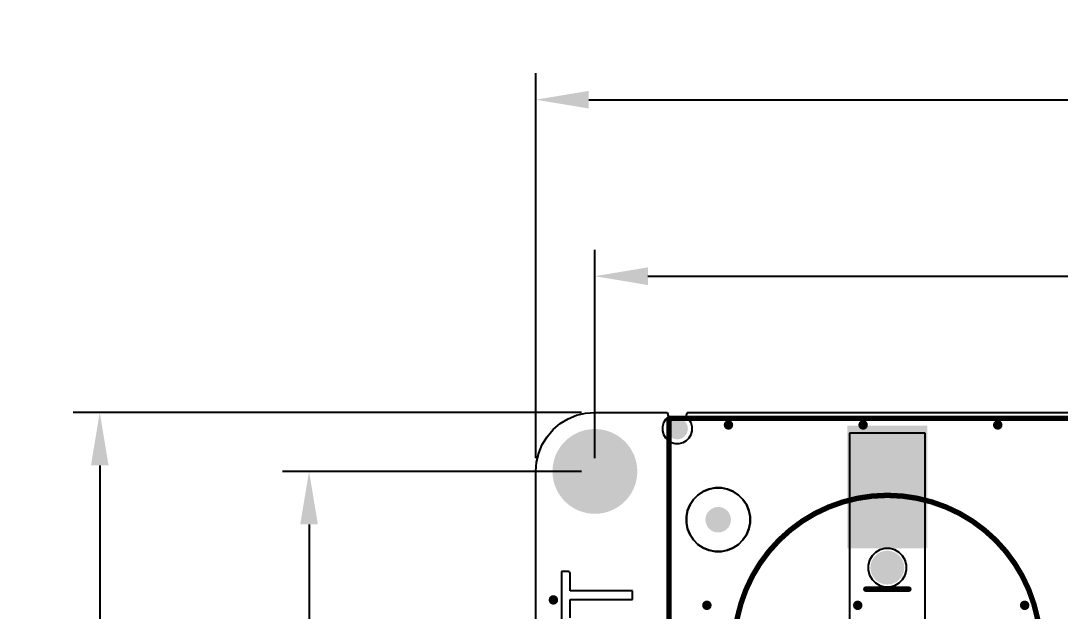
# Model space of a CAD drawing. Header units: millimetres. Extents: x -27 to 79, y -14 to 66.
# Drawn here: x -27.07 to 21.94, y 38.4 to 66.26 of the extents above; entities that cross this region are included whole.
import ezdxf

# ---------------------------------------------------------------- set-up
doc = ezdxf.new("R2010")
doc.units = ezdxf.units.MM
for name, color, linetype in [('BottomLayer', 5, 'Continuous'), ('BottomOverlay', 54, 'Continuous'), ('BottomSolder', 6, 'Continuous'), ('Mechanical13', 56, 'Continuous'), ('MultiLayer', 9, 'Continuous'), ('PadHoleLayer', 156, 'Continuous'), ('TopLayer', 1, 'Continuous'), ('TopOverlay', 2, 'Continuous'), ('TopPaste', 8, 'Continuous'), ('TopSolder', 216, 'Continuous'), ('ViaHoleLayer', 16, 'Continuous')]:
    doc.layers.add(name, color=color, linetype=linetype)
doc.dimstyles.new('ISO-25', dxfattribs={"dimtxt": 2.5, "dimasz": 2.5, "dimexe": 1.25, "dimexo": 0.625, "dimtad": 1, "dimtxsty": 'Standard', "dimcen": 2.5, "dimadec": 0, "dimazin": 0, "dimtfac": 1, "dimtmove": 0, "dimatfit": 3, "dimfxl": 1, "dimarcsym": 0})

# ---------------------------------------------------------------- blocks, each defined once
blk = doc.blocks.new('*D1')
at = {"color": 0, "lineweight": -2, "transparency": 16777216}
for p, q in [((0, 45.625), (0, 55.46)), ((76, 45.625), (76, 55.46)), ((2.5, 54.21), (73.5, 54.21))]:
    blk.add_line(p, q, dxfattribs=at)
at = {"color": 0, "transparency": 16777216}
for points in [[(2.5, 54.627), (2.5, 53.794), (0, 54.21)], [(73.5, 54.627), (73.5, 53.794), (76, 54.21)]]:
    blk.add_solid(points, dxfattribs=at)
at = {"layer": 'Defpoints', "color": 0, "transparency": 16777216}
for p in [(76, 54.21), (0, 45), (76, 45)]:
    blk.add_point(p, dxfattribs=at)
at = {"color": 0, "transparency": 16777216, "insert": (38, 56.085), "char_height": 2.5, "attachment_point": 5}
blk.add_mtext('76', dxfattribs=at)
blk = doc.blocks.new('*D3')
at = {"color": 0, "lineweight": -2, "transparency": 16777216}
for p, q in [((-0.625, 45), (-14.73, 45)), ((-13.48, 42.5), (-13.48, 2.5)), ((-0.625, 0), (-14.73, 0))]:
    blk.add_line(p, q, dxfattribs=at)
at = {"color": 0, "transparency": 16777216}
for points in [[(-13.897, 42.5), (-13.063, 42.5), (-13.48, 45)], [(-13.897, 2.5), (-13.063, 2.5), (-13.48, 0)]]:
    blk.add_solid(points, dxfattribs=at)
at = {"layer": 'Defpoints', "color": 0, "transparency": 16777216}
for p in [(0, 45), (0, 0), (-13.48, 0)]:
    blk.add_point(p, dxfattribs=at)
at = {"color": 0, "transparency": 16777216, "insert": (-15.355, 22.5), "char_height": 2.5, "attachment_point": 5, "rotation": 90}
blk.add_mtext('45', dxfattribs=at)
blk = doc.blocks.new('*D4')
at = {"color": 0, "lineweight": -2, "transparency": 16777216}
for p, q in [((-2.786, 45.625), (-2.786, 63.787)), ((78.65, 46.486), (78.65, 63.787)), ((-0.286, 62.537), (76.15, 62.537))]:
    blk.add_line(p, q, dxfattribs=at)
at = {"color": 0, "transparency": 16777216}
for points in [[(-0.286, 62.954), (-0.286, 62.12), (-2.786, 62.537)], [(76.15, 62.954), (76.15, 62.12), (78.65, 62.537)]]:
    blk.add_solid(points, dxfattribs=at)
at = {"layer": 'Defpoints', "color": 0, "transparency": 16777216}
for p in [(78.65, 62.537), (78.65, 45.861), (-2.786, 45)]:
    blk.add_point(p, dxfattribs=at)
at = {"color": 0, "transparency": 16777216, "insert": (37.932, 64.62), "char_height": 2.5, "attachment_point": 5}
blk.add_mtext('81,44', dxfattribs=at)
blk = doc.blocks.new('*D5')
at = {"color": 0, "lineweight": -2, "transparency": 16777216}
for p, q in [((-0.625, 47.786), (-24.6, 47.786)), ((-23.35, 45.286), (-23.35, -0.286)), ((-0.625, -2.786), (-24.6, -2.786))]:
    blk.add_line(p, q, dxfattribs=at)
at = {"color": 0, "transparency": 16777216}
for points in [[(-23.766, 45.286), (-22.933, 45.286), (-23.35, 47.786)], [(-23.766, -0.286), (-22.933, -0.286), (-23.35, -2.786)]]:
    blk.add_solid(points, dxfattribs=at)
at = {"layer": 'Defpoints', "color": 0, "transparency": 16777216}
for p in [(0, 47.786), (-23.35, -2.786), (0, -2.786)]:
    blk.add_point(p, dxfattribs=at)
at = {"color": 0, "transparency": 16777216, "insert": (-25.433, 22.5), "char_height": 2.5, "attachment_point": 5, "rotation": 90}
blk.add_mtext('50,57', dxfattribs=at)

msp = doc.modelspace()

# ---------------------------------------------------------------- hatches: boundary and pattern name
at = {"layer": 'BottomLayer'}
h = msp.add_hatch(color=5, dxfattribs=at)
edge = h.paths.add_edge_path()
edge.add_arc((3.885, 47.014), 0.5, 0, 360)
h = msp.add_hatch(color=5, dxfattribs=at)
edge = h.paths.add_edge_path()
edge.add_arc((6.298, 47.192), 0.225, 0, 360)
h = msp.add_hatch(color=5, dxfattribs=at)
edge = h.paths.add_edge_path()
edge.add_arc((12.648, 47.192), 0.225, 0, 360)
h = msp.add_hatch(color=5, dxfattribs=at)
edge = h.paths.add_edge_path()
edge.add_arc((18.998, 47.192), 0.225, 0, 360)
h = msp.add_hatch(color=5, dxfattribs=at)
edge = h.paths.add_edge_path()
edge.add_arc((0, 45), 2, 0, 360)
h = msp.add_hatch(color=5, dxfattribs=at)
edge = h.paths.add_edge_path()
edge.add_arc((13.791, 40.461), 0.699, 0, 360)
h = msp.add_hatch(color=5, dxfattribs=at)
edge = h.paths.add_edge_path()
edge.add_arc((-1.957, 38.937), 0.225, 0, 360)
h = msp.add_hatch(color=5, dxfattribs=at)
edge = h.paths.add_edge_path()
edge.add_arc((5.282, 38.683), 0.225, 0, 360)
h = msp.add_hatch(color=5, dxfattribs=at)
edge = h.paths.add_edge_path()
edge.add_arc((12.394, 38.683), 0.225, 0, 360)
h = msp.add_hatch(color=5, dxfattribs=at)
edge = h.paths.add_edge_path()
edge.add_arc((20.268, 38.683), 0.225, 0, 360)
at = {"layer": 'BottomSolder'}
h = msp.add_hatch(color=6, dxfattribs=at)
edge = h.paths.add_edge_path()
edge.add_arc((13.791, 40.461), 0.8, 0, 360)
at = {"layer": 'MultiLayer'}
h = msp.add_hatch(color=9, dxfattribs=at)
edge = h.paths.add_edge_path()
edge.add_arc((13.791, 40.461), 0.699, 0, 360)
at = {"layer": 'PadHoleLayer'}
h = msp.add_hatch(color=156, dxfattribs=at)
edge = h.paths.add_edge_path()
edge.add_arc((13.791, 40.461), 0.699, 0, 360)
at = {"layer": 'TopLayer'}
h = msp.add_hatch(color=1, dxfattribs=at)
edge = h.paths.add_edge_path()
edge.add_arc((3.885, 47.014), 0.5, 0, 360)
h = msp.add_hatch(color=1, dxfattribs=at)
edge = h.paths.add_edge_path()
edge.add_arc((6.298, 47.192), 0.225, 0, 360)
msp.add_hatch(color=1, dxfattribs=at).paths.add_polyline_path([(12.013, 47.065), (15.569, 47.065), (15.569, 41.477), (12.013, 41.477)])
h = msp.add_hatch(color=1, dxfattribs=at)
edge = h.paths.add_edge_path()
edge.add_arc((12.648, 47.192), 0.225, 0, 360)
h = msp.add_hatch(color=1, dxfattribs=at)
edge = h.paths.add_edge_path()
edge.add_arc((18.998, 47.192), 0.225, 0, 360)
h = msp.add_hatch(color=1, dxfattribs=at)
edge = h.paths.add_edge_path()
edge.add_arc((0, 45), 2, 0, 360)
h = msp.add_hatch(color=1, dxfattribs=at)
edge = h.paths.add_edge_path()
edge.add_arc((5.815, 42.721), 0.5, 0, 360)
h = msp.add_hatch(color=1, dxfattribs=at)
edge = h.paths.add_edge_path()
edge.add_arc((13.791, 40.461), 0.699, 0, 360)
h = msp.add_hatch(color=1, dxfattribs=at)
edge = h.paths.add_edge_path()
edge.add_arc((-1.957, 38.937), 0.225, 0, 360)
h = msp.add_hatch(color=1, dxfattribs=at)
edge = h.paths.add_edge_path()
edge.add_arc((5.282, 38.683), 0.225, 0, 360)
h = msp.add_hatch(color=1, dxfattribs=at)
edge = h.paths.add_edge_path()
edge.add_arc((12.394, 38.683), 0.225, 0, 360)
h = msp.add_hatch(color=1, dxfattribs=at)
edge = h.paths.add_edge_path()
edge.add_arc((20.268, 38.683), 0.225, 0, 360)
at = {"layer": 'TopPaste'}
msp.add_hatch(color=8, dxfattribs=at).paths.add_polyline_path([(12.013, 47.065), (15.569, 47.065), (15.569, 41.477), (12.013, 41.477)])
h = msp.add_hatch(color=8, dxfattribs=at)
edge = h.paths.add_edge_path()
edge.add_arc((5.815, 42.721), 0.5, 0, 360)
at = {"layer": 'TopSolder'}
msp.add_hatch(color=216, dxfattribs=at).paths.add_polyline_path([(11.911, 47.166), (15.67, 47.166), (15.67, 41.375), (11.911, 41.375)])
h = msp.add_hatch(color=216, dxfattribs=at)
edge = h.paths.add_edge_path()
edge.add_arc((5.815, 42.721), 0.602, 0, 360)
h = msp.add_hatch(color=216, dxfattribs=at)
edge = h.paths.add_edge_path()
edge.add_arc((13.791, 40.461), 0.8, 0, 360)
at = {"layer": 'ViaHoleLayer'}
h = msp.add_hatch(color=16, dxfattribs=at)
edge = h.paths.add_edge_path()
edge.add_arc((3.885, 47.014), 0.5, 0, 360)
h = msp.add_hatch(color=16, dxfattribs=at)
edge = h.paths.add_edge_path()
edge.add_arc((6.298, 47.192), 0.1, 0, 360)
h = msp.add_hatch(color=16, dxfattribs=at)
edge = h.paths.add_edge_path()
edge.add_arc((12.648, 47.192), 0.1, 0, 360)
h = msp.add_hatch(color=16, dxfattribs=at)
edge = h.paths.add_edge_path()
edge.add_arc((18.998, 47.192), 0.1, 0, 360)
h = msp.add_hatch(color=16, dxfattribs=at)
edge = h.paths.add_edge_path()
edge.add_arc((0, 45), 1.05, 0, 360)
h = msp.add_hatch(color=16, dxfattribs=at)
edge = h.paths.add_edge_path()
edge.add_arc((-1.957, 38.937), 0.1, 0, 360)
h = msp.add_hatch(color=16, dxfattribs=at)
edge = h.paths.add_edge_path()
edge.add_arc((5.282, 38.683), 0.1, 0, 360)
h = msp.add_hatch(color=16, dxfattribs=at)
edge = h.paths.add_edge_path()
edge.add_arc((12.394, 38.683), 0.1, 0, 360)
h = msp.add_hatch(color=16, dxfattribs=at)
edge = h.paths.add_edge_path()
edge.add_arc((20.268, 38.683), 0.1, 0, 360)

# ---------------------------------------------------------------- linework, layer by layer
at = {"layer": 'BottomLayer'}
for p, q in [((-1.265, 47.483), (-0.861, 47.65)), ((-0.861, 47.65), (-0.436, 47.752)), ((-0.436, 47.752), (0, 47.786)), ((0, 47.786), (0, 47.786)), ((0, 47.786), (0, 47.786)), ((0, 47.786), (3.41, 47.786)), ((3.453, 47.577), (3.322, 47.446)), ((3.41, 47.786), (3.464, 47.583)), ((3.464, 47.583), (3.453, 47.577)), ((4.305, 47.583), (4.359, 47.786)), ((4.316, 47.577), (4.305, 47.583)), ((4.447, 47.446), (4.316, 47.577)), ((4.359, 47.786), (71.609, 47.786)), ((-1.97, 46.97), (-1.638, 47.254)), ((-1.638, 47.254), (-1.265, 47.483)), ((3.229, 47.285), (3.181, 47.106)), ((3.181, 47.106), (3.181, 46.921)), ((3.322, 47.446), (3.229, 47.285)), ((4.54, 47.285), (4.447, 47.446)), ((4.588, 47.106), (4.54, 47.285)), ((4.588, 46.921), (4.588, 47.106)), ((-2.483, 46.265), (-2.254, 46.638)), ((-2.254, 46.638), (-1.97, 46.97)), ((3.181, 46.921), (3.229, 46.742)), ((3.229, 46.742), (3.322, 46.582)), ((3.322, 46.582), (3.453, 46.451)), ((4.316, 46.451), (4.447, 46.582)), ((4.447, 46.582), (4.54, 46.742)), ((4.54, 46.742), (4.588, 46.921)), ((-2.65, 45.861), (-2.483, 46.265)), ((3.453, 46.451), (3.613, 46.359)), ((3.613, 46.359), (3.792, 46.311)), ((3.792, 46.311), (3.977, 46.311)), ((3.977, 46.311), (4.156, 46.359)), ((4.156, 46.359), (4.316, 46.451)), ((-2.752, 45.436), (-2.65, 45.861)), ((-2.786, 45), (-2.752, 45.436)), ((-2.786, 0), (-2.786, 45)), ((-2.786, 45), (-2.786, 45)), ((13.237, 41.182), (13.069, 41.014)), ((13.443, 41.301), (13.237, 41.182)), ((13.672, 41.362), (13.443, 41.301)), ((13.909, 41.362), (13.672, 41.362)), ((14.139, 41.301), (13.909, 41.362)), ((14.344, 41.182), (14.139, 41.301)), ((14.512, 41.014), (14.344, 41.182)), ((12.95, 40.809), (12.889, 40.579)), ((13.069, 41.014), (12.95, 40.809)), ((14.631, 40.809), (14.512, 41.014)), ((14.692, 40.579), (14.631, 40.809)), ((12.889, 40.579), (12.889, 40.342)), ((12.889, 40.342), (12.95, 40.113)), ((14.631, 40.113), (14.692, 40.342)), ((14.692, 40.342), (14.692, 40.579)), ((12.95, 40.113), (13.069, 39.907)), ((13.069, 39.907), (13.237, 39.739)), ((13.237, 39.739), (13.443, 39.62)), ((14.139, 39.62), (14.344, 39.739)), ((14.344, 39.739), (14.512, 39.907)), ((14.512, 39.907), (14.631, 40.113)), ((13.443, 39.62), (13.672, 39.559)), ((13.672, 39.559), (13.909, 39.559)), ((13.909, 39.559), (14.139, 39.62))]:
    msp.add_line(p, q, dxfattribs=at)
at = {"layer": 'BottomOverlay'}
for p, q in [((-1.221, 40.283), (-1.576, 40.283)), ((-1.576, 40.283), (-1.576, 38.048)), ((-1.221, 40.232), (-1.221, 40.283)), ((-1.17, 40.232), (-1.221, 40.232)), ((-1.17, 39.876), (-1.17, 40.232)), ((-1.17, 39.826), (-1.17, 39.876)), ((-1.17, 39.368), (-1.17, 39.826)), ((1.776, 39.368), (-1.17, 39.368)), ((1.776, 38.962), (1.776, 39.368)), ((-1.17, 38.098), (-1.17, 38.962)), ((-1.17, 38.962), (1.776, 38.962))]:
    msp.add_line(p, q, dxfattribs=at)
at = {"layer": 'BottomOverlay', "const_width": 0.254}
for points in [[(3.5, -2.5), (3.5, 47.5)], [(3.5, 47.5), (72.5, 47.5)]]:
    msp.add_lwpolyline(points, dxfattribs=at)
at = {"layer": 'BottomOverlay', "const_width": 0.127}
msp.add_lwpolyline([(3.437, 47.5, 1), (3.564, 47.5, 1)], format="xyb", close=True, dxfattribs=at)
msp.add_lwpolyline([(3.437, 47.5, 1), (3.564, 47.5, 1)], format="xyb", close=True, dxfattribs=at)
at = {"layer": 'Mechanical13'}
for p, q in [((15.569, 46.811), (12.013, 46.811)), ((12.013, 46.811), (12.013, 26.491)), ((15.569, 26.491), (15.569, 46.811))]:
    msp.add_line(p, q, dxfattribs=at)
at = {"layer": 'TopLayer'}
for p, q in [((-1.265, 47.483), (-0.861, 47.65)), ((-0.861, 47.65), (-0.436, 47.752)), ((-0.436, 47.752), (0, 47.786)), ((0, 47.786), (0, 47.786)), ((0, 47.786), (0, 47.786)), ((0, 47.786), (3.41, 47.786)), ((3.453, 47.577), (3.322, 47.446)), ((3.41, 47.786), (3.464, 47.583)), ((3.464, 47.583), (3.453, 47.577)), ((4.305, 47.583), (4.359, 47.786)), ((4.316, 47.577), (4.305, 47.583)), ((4.447, 47.446), (4.316, 47.577)), ((4.359, 47.786), (71.609, 47.786)), ((-1.97, 46.97), (-1.638, 47.254)), ((-1.638, 47.254), (-1.265, 47.483)), ((3.229, 47.285), (3.181, 47.106)), ((3.181, 47.106), (3.181, 46.921)), ((3.322, 47.446), (3.229, 47.285)), ((4.54, 47.285), (4.447, 47.446)), ((4.588, 47.106), (4.54, 47.285)), ((4.588, 46.921), (4.588, 47.106)), ((-2.483, 46.265), (-2.254, 46.638)), ((-2.254, 46.638), (-1.97, 46.97)), ((3.181, 46.921), (3.229, 46.742)), ((3.229, 46.742), (3.322, 46.582)), ((3.322, 46.582), (3.453, 46.451)), ((4.316, 46.451), (4.447, 46.582)), ((4.447, 46.582), (4.54, 46.742)), ((4.54, 46.742), (4.588, 46.921)), ((-2.65, 45.861), (-2.483, 46.265)), ((3.453, 46.451), (3.613, 46.359)), ((3.613, 46.359), (3.792, 46.311)), ((3.792, 46.311), (3.977, 46.311)), ((3.977, 46.311), (4.156, 46.359)), ((4.156, 46.359), (4.316, 46.451)), ((-2.752, 45.436), (-2.65, 45.861)), ((-2.786, 45), (-2.752, 45.436)), ((-2.786, 14.925), (-2.786, 45)), ((-2.786, 45), (-2.786, 45)), ((5.105, 44.051), (5.378, 44.164)), ((5.378, 44.164), (5.105, 44.051)), ((5.378, 44.164), (5.667, 44.221)), ((5.667, 44.221), (5.378, 44.164)), ((5.667, 44.221), (5.815, 44.221)), ((5.963, 44.221), (5.667, 44.221)), ((5.815, 44.221), (5.963, 44.221)), ((5.963, 44.221), (6.253, 44.164)), ((6.253, 44.164), (5.963, 44.221)), ((6.253, 44.164), (6.526, 44.051)), ((6.526, 44.051), (6.253, 44.164)), ((4.486, 43.432), (4.65, 43.677)), ((4.65, 43.677), (4.486, 43.432)), ((4.65, 43.677), (4.859, 43.886)), ((4.859, 43.886), (4.65, 43.677)), ((4.859, 43.886), (5.105, 44.051)), ((5.105, 44.051), (4.859, 43.886)), ((6.526, 44.051), (6.771, 43.886)), ((6.771, 43.886), (6.526, 44.051)), ((6.771, 43.886), (6.98, 43.677)), ((6.98, 43.677), (6.771, 43.886)), ((6.98, 43.677), (7.144, 43.432)), ((7.144, 43.432), (6.98, 43.677)), ((4.315, 42.869), (4.373, 43.159)), ((4.373, 43.159), (4.315, 42.869)), ((4.373, 43.159), (4.486, 43.432)), ((4.486, 43.432), (4.373, 43.159)), ((7.144, 43.432), (7.257, 43.159)), ((7.257, 43.159), (7.144, 43.432)), ((7.257, 43.159), (7.315, 42.869)), ((7.315, 42.869), (7.257, 43.159)), ((4.315, 42.721), (4.315, 42.869)), ((4.315, 42.869), (4.315, 42.574)), ((4.315, 42.574), (4.315, 42.721)), ((7.315, 42.869), (7.315, 42.721)), ((7.315, 42.574), (7.315, 42.869)), ((7.315, 42.721), (7.315, 42.574)), ((4.373, 42.284), (4.315, 42.574)), ((4.315, 42.574), (4.373, 42.284)), ((4.486, 42.011), (4.373, 42.284)), ((4.373, 42.284), (4.486, 42.011)), ((7.257, 42.284), (7.144, 42.011)), ((7.144, 42.011), (7.257, 42.284)), ((7.315, 42.574), (7.257, 42.284)), ((7.257, 42.284), (7.315, 42.574)), ((4.65, 41.765), (4.486, 42.011)), ((4.486, 42.011), (4.65, 41.765)), ((4.859, 41.556), (4.65, 41.765)), ((4.65, 41.765), (4.859, 41.556)), ((6.98, 41.765), (6.771, 41.556)), ((6.771, 41.556), (6.98, 41.765)), ((7.144, 42.011), (6.98, 41.765)), ((6.98, 41.765), (7.144, 42.011)), ((5.105, 41.392), (4.859, 41.556)), ((4.859, 41.556), (5.105, 41.392)), ((5.378, 41.279), (5.105, 41.392)), ((5.105, 41.392), (5.378, 41.279)), ((5.667, 41.221), (5.378, 41.279)), ((5.378, 41.279), (5.667, 41.221)), ((5.815, 41.221), (5.667, 41.221)), ((5.667, 41.221), (5.963, 41.221)), ((5.815, 41.221), (5.815, 41.221)), ((5.963, 41.221), (5.815, 41.221)), ((6.253, 41.279), (5.963, 41.221)), ((5.963, 41.221), (6.253, 41.279)), ((6.526, 41.392), (6.253, 41.279)), ((6.253, 41.279), (6.526, 41.392)), ((6.771, 41.556), (6.526, 41.392)), ((6.526, 41.392), (6.771, 41.556)), ((13.237, 41.182), (13.069, 41.014)), ((13.443, 41.301), (13.237, 41.182)), ((13.672, 41.362), (13.443, 41.301)), ((13.909, 41.362), (13.672, 41.362)), ((14.139, 41.301), (13.909, 41.362)), ((14.344, 41.182), (14.139, 41.301)), ((14.512, 41.014), (14.344, 41.182)), ((12.95, 40.809), (12.889, 40.579)), ((13.069, 41.014), (12.95, 40.809)), ((14.631, 40.809), (14.512, 41.014)), ((14.692, 40.579), (14.631, 40.809)), ((12.889, 40.579), (12.889, 40.342)), ((12.889, 40.342), (12.95, 40.113)), ((14.631, 40.113), (14.692, 40.342)), ((14.692, 40.342), (14.692, 40.579)), ((12.95, 40.113), (13.069, 39.907)), ((13.069, 39.907), (13.237, 39.739)), ((13.237, 39.739), (13.443, 39.62)), ((14.139, 39.62), (14.344, 39.739)), ((14.344, 39.739), (14.512, 39.907)), ((14.512, 39.907), (14.631, 40.113)), ((13.443, 39.62), (13.672, 39.559)), ((13.672, 39.559), (13.909, 39.559)), ((13.909, 39.559), (14.139, 39.62))]:
    msp.add_line(p, q, dxfattribs=at)
at = {"layer": 'TopOverlay'}
for points, const_width in [([(21.011, 36.651, 1), (6.571, 36.651, 1)], 0.254), ([(12.711, 39.445, 1), (12.838, 39.445, 1)], 0.127), ([(14.743, 39.445, 1), (14.87, 39.445, 1)], 0.127)]:
    msp.add_lwpolyline(points, format="xyb", close=True, dxfattribs=dict(at, const_width=const_width))
at = {"layer": 'TopOverlay', "const_width": 0.254}
msp.add_lwpolyline([(12.775, 39.445), (14.807, 39.445)], dxfattribs=at)

# ---------------------------------------------------------------- dimensions: what is measured, and where the dimension line sits
dim = msp.add_linear_dim(base=(78.65, 62.537), p1=(-2.786, 45), p2=(78.65, 45.861), dimstyle='ISO-25')
dim.commit()
dim.dimension.update_dxf_attribs({"geometry": '*D4', "text_midpoint": (37.932, 62.537), "dimtype": 160})
dim = msp.add_linear_dim(base=(76, 54.21), p1=(0, 45), p2=(76, 45), dimstyle='ISO-25')
dim.commit()
dim.dimension.update_dxf_attribs({"geometry": '*D1', "text_midpoint": (38, 56.085)})
for base, p1, p2, picture, middle in [((-23.35, -2.786), (0, 47.786), (0, -2.786), '*D5', (-25.433, 22.5)), ((-13.48, 0), (0, 45), (0, 0), '*D3', (-15.355, 22.5))]:
    dim = msp.add_linear_dim(base=base, p1=p1, p2=p2, angle=90, dimstyle='ISO-25')
    dim.commit()
    dim.dimension.update_dxf_attribs({"geometry": picture, "text_midpoint": middle})

doc.saveas('drawing.dxf')
